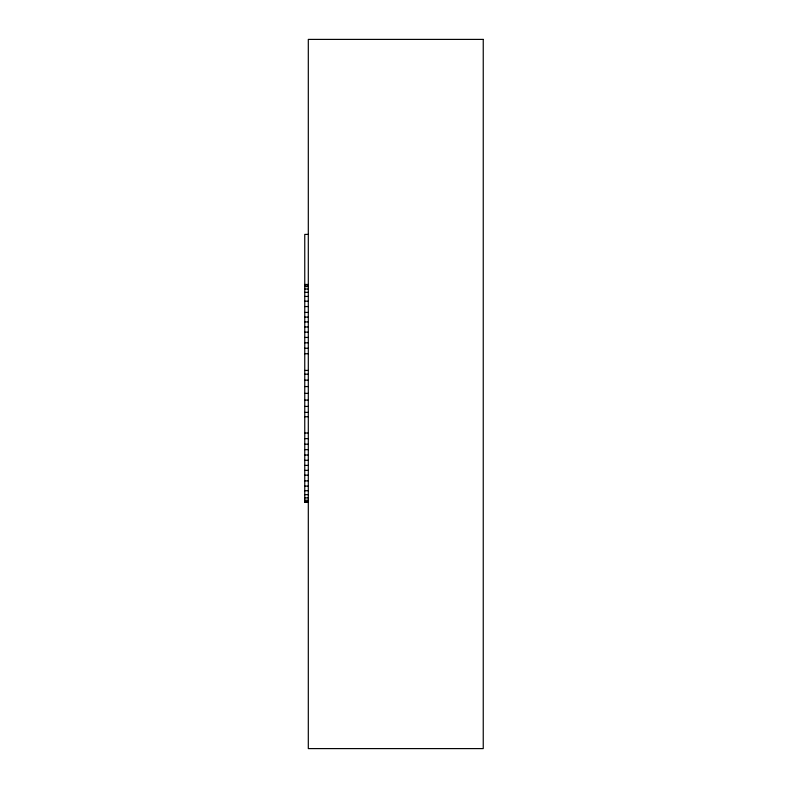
<?xml version="1.0" encoding="UTF-8"?>
<svg xmlns="http://www.w3.org/2000/svg" width="788" height="788" viewBox="0 0 788 788"><rect width="100%" height="100%" fill="white"/><g stroke="black" fill="none" stroke-linecap="round" stroke-linejoin="round"><path stroke-width="1.18" d="M308.305 234.4L304.759 234.4L304.759 502.281L308.305 502.281M304.759 284.478L308.305 284.478M304.759 285.01L308.305 285.01M304.759 286.556L308.305 286.556M304.759 289.029L308.305 289.029M304.759 292.348L308.305 292.348M304.759 296.436L308.305 296.436M304.759 301.193L308.305 301.193M304.759 306.552L308.305 306.552M304.759 312.432L308.305 312.432M304.759 317.081L308.305 317.081M304.759 321.937L308.305 321.937M304.759 326.961L308.305 326.961M304.759 332.142L308.305 332.142M304.759 337.441L308.305 337.441M304.759 342.819L308.305 342.819M304.759 348.266L308.305 348.266M304.759 353.733L308.305 353.733M304.759 370.429L308.305 370.429M304.759 374.172L308.305 374.172M304.759 380.151L308.305 380.151M304.759 386.553L308.305 386.553M304.759 393.379L308.305 393.379M304.759 400.087L308.305 400.087M304.759 406.431L308.305 406.431M304.759 412.4L308.305 412.4M304.759 416.744L308.305 416.744M304.759 433.016L308.305 433.016M304.759 438.63L308.305 438.63M304.759 444.186L308.305 444.186M304.759 449.652L308.305 449.652M304.759 455.031L308.305 455.031M304.759 460.291L308.305 460.291M304.759 465.412L308.305 465.412M304.759 470.377L308.305 470.377M304.759 475.164L308.305 475.164M304.759 480.887L308.305 480.887M304.759 486.088L308.305 486.088M304.759 490.717L308.305 490.717M304.759 494.667L308.305 494.667M304.759 497.888L308.305 497.888M304.759 500.281L308.305 500.281M304.759 501.769L308.305 501.877M304.759 501.995L308.305 501.986M483.241 39.4L308.305 39.4L308.305 748.6L483.241 748.6L483.241 39.4"/></g></svg>
